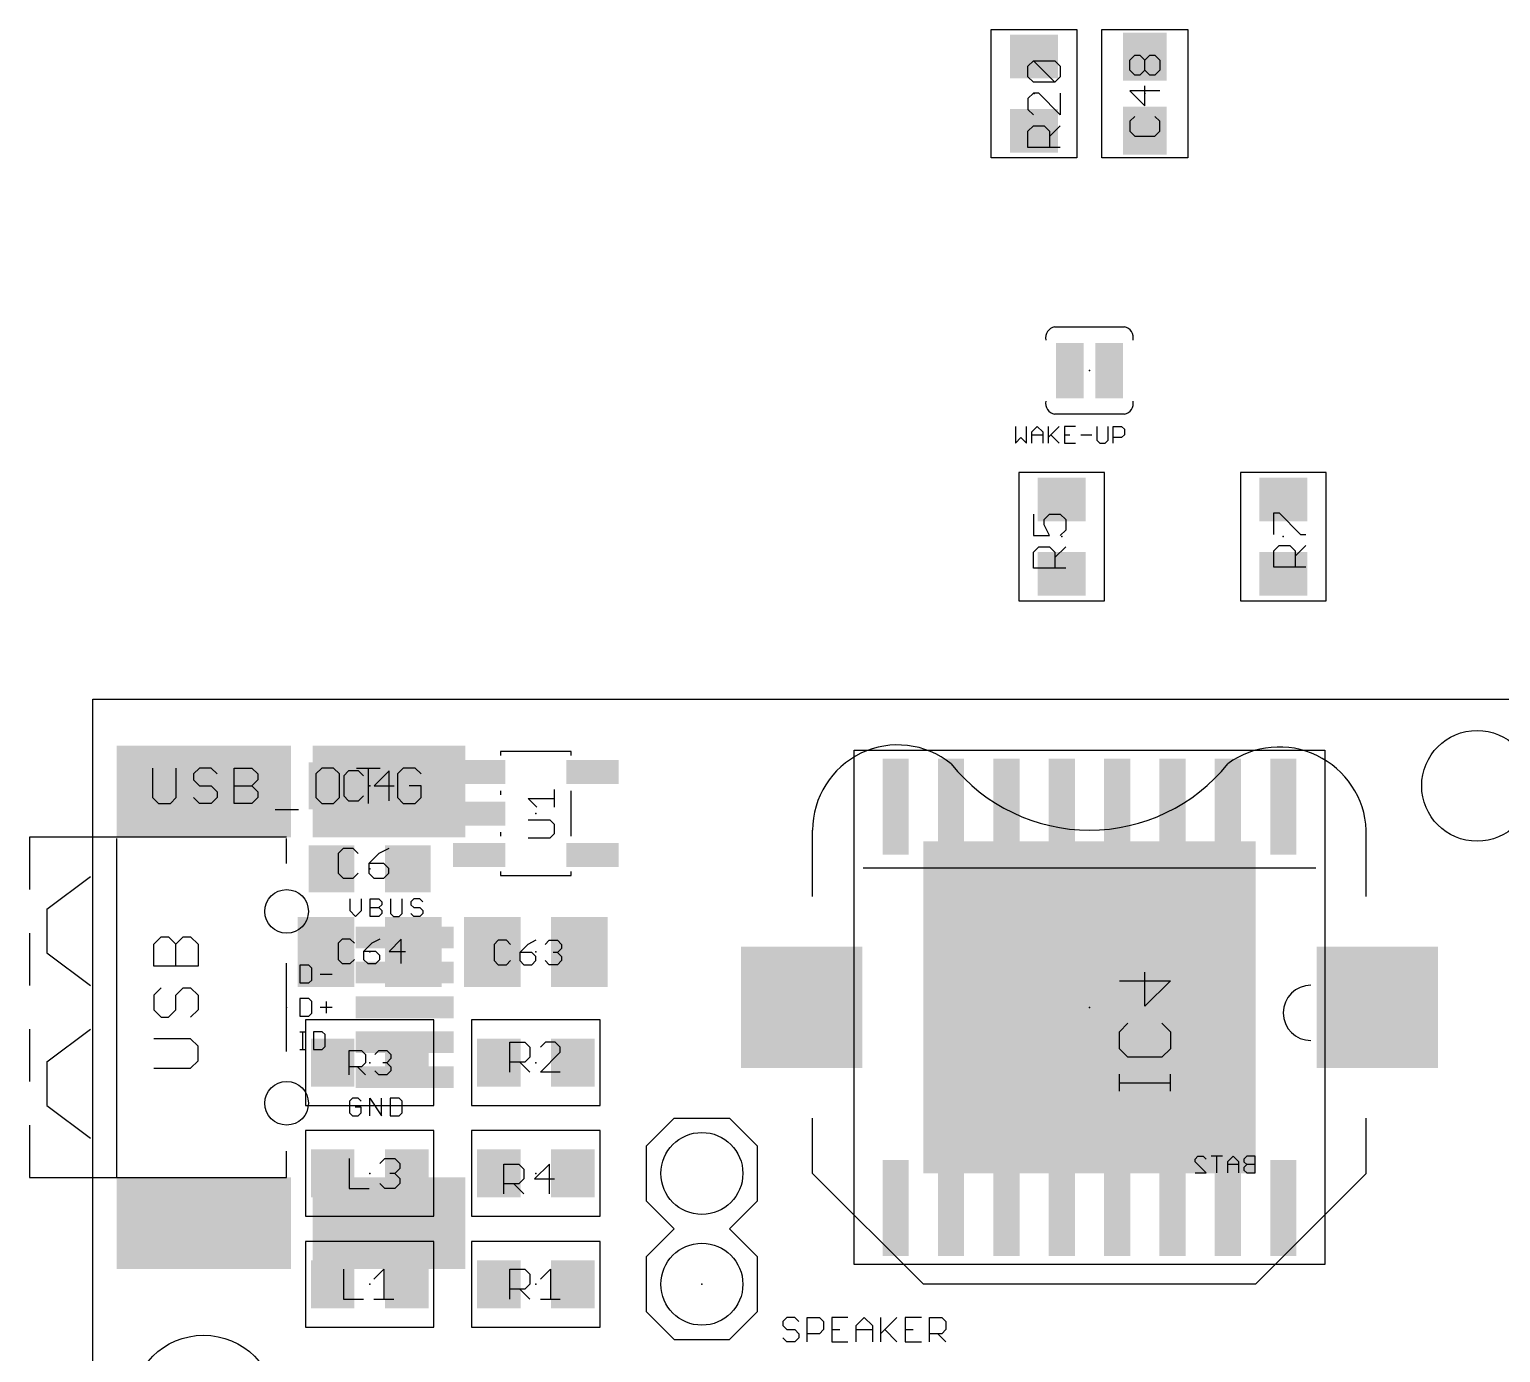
# Model space of a CAD drawing. Extents: x -7.7 to 78.5, y -0.3 to 53.5.
# Drawn here: x -1.46 to 32.29, y 23.2 to 53.54 of the extents above; entities that cross this region are included whole.
import ezdxf

# ---------------------------------------------------------------- set-up
doc = ezdxf.new("R2010")
doc.units = 0
for name, color, linetype in [('1', 22, 'CONTINUOUS'), ('16', 140, 'CONTINUOUS'), ('17', 82, 'CONTINUOUS'), ('20', 253, 'CONTINUOUS'), ('21', 253, 'CONTINUOUS'), ('22', 53, 'CONTINUOUS'), ('23', 253, 'CONTINUOUS'), ('24', 53, 'CONTINUOUS'), ('25', 253, 'CONTINUOUS'), ('26', 53, 'CONTINUOUS'), ('39', 22, 'CONTINUOUS'), ('40', 140, 'CONTINUOUS')]:
    doc.layers.add(name, color=color, linetype=linetype)

# ---------------------------------------------------------------- blocks, each defined once
blk = doc.blocks.new('RECT')
blk.add_solid([(-0.5, -0.5), (0.5, -0.5), (-0.5, 0.5), (0.5, 0.5)])
blk = doc.blocks.new('SQUAREP')
blk.add_solid([(-0.5, -0.5), (0.5, -0.5), (-0.5, 0.5), (0.5, 0.5)])
blk = doc.blocks.new('ROUNDP')
blk.add_circle((0, 0), 0.5)

msp = doc.modelspace()

# ---------------------------------------------------------------- linework, layer by layer
at = {"layer": '20'}
for p, q in [((0, 0), (0, 38.184)), ((0, 38.184), (63.391, 38.184))]:
    msp.add_line(p, q, dxfattribs=at)
for centre in [(4.445, 33.315), (4.445, 28.915)]:
    msp.add_circle(centre, 0.5, dxfattribs=at)
at = {"layer": '21'}
for p, q in [((22.06, 46.72), (23.66, 46.72)), ((23.66, 44.72), (22.06, 44.72)), ((-1.455, 35.015), (-1.455, 33.815)), ((4.445, 35.015), (-1.455, 35.015)), ((0.545, 34.99), (0.545, 27.215)), ((4.445, 34.417), (4.445, 34.99)), ((-1.055, 33.365), (-0.055, 34.115)), ((17.67, 34.315), (28.05, 34.315)), ((5.8908, 33.6045), (5.8908, 33.3334)), ((6.162, 33.3334), (6.162, 33.6045)), ((6.3586, 33.1978), (6.3586, 33.6045)), ((6.3586, 33.6045), (6.5619, 33.6045)), ((6.5619, 33.6045), (6.6297, 33.5368)), ((6.6297, 33.469), (6.5619, 33.4012)), ((6.6297, 33.5368), (6.6297, 33.469)), ((6.8263, 33.6045), (6.8263, 33.2656)), ((7.0975, 33.2656), (7.0975, 33.6045)), ((7.3619, 33.6045), (7.2941, 33.5368)), ((7.2941, 33.5368), (7.2941, 33.469)), ((7.2941, 33.469), (7.3619, 33.4012)), ((7.4975, 33.6045), (7.3619, 33.6045)), ((7.5652, 33.5368), (7.4975, 33.6045)), ((-1.055, 33.365), (-1.055, 32.365)), ((5.8908, 33.3334), (6.0264, 33.1978)), ((6.0264, 33.1978), (6.162, 33.3334)), ((6.3586, 33.4012), (6.5619, 33.4012)), ((6.5619, 33.1978), (6.3586, 33.1978)), ((6.5619, 33.4012), (6.6297, 33.3334)), ((6.6297, 33.2656), (6.5619, 33.1978)), ((6.6297, 33.3334), (6.6297, 33.2656)), ((6.8263, 33.2656), (6.8941, 33.1978)), ((6.8941, 33.1978), (7.0297, 33.1978)), ((7.0297, 33.1978), (7.0975, 33.2656)), ((7.3619, 33.1978), (7.2941, 33.2656)), ((7.3619, 33.4012), (7.4975, 33.4012)), ((7.4975, 33.1978), (7.3619, 33.1978)), ((7.4975, 33.4012), (7.5652, 33.3334)), ((7.5652, 33.2656), (7.4975, 33.1978)), ((7.5652, 33.3334), (7.5652, 33.2656)), ((-1.455, 32.815), (-1.455, 31.615)), ((1.3961, 32.5652), (1.5656, 32.7347)), ((1.5656, 32.7347), (1.7351, 32.7347)), ((1.7351, 32.7347), (1.9046, 32.5652)), ((1.9046, 32.5652), (2.074, 32.7347)), ((2.074, 32.7347), (2.2435, 32.7347)), ((2.2435, 32.7347), (2.413, 32.5652)), ((1.3961, 32.0568), (1.3961, 32.5652)), ((1.9046, 32.0568), (1.9046, 32.5652)), ((2.413, 32.5652), (2.413, 32.0568)), ((-1.055, 32.365), (-0.055, 31.615)), ((4.445, 30.099), (4.445, 32.131)), ((4.7478, 32.0805), (4.7478, 31.6738)), ((4.9512, 32.0805), (4.7478, 32.0805)), ((5.019, 32.0128), (4.9512, 32.0805)), ((2.413, 32.0568), (1.3961, 32.0568)), ((4.9512, 31.6738), (5.019, 31.7416)), ((5.019, 31.7416), (5.019, 32.0128)), ((5.2156, 31.8772), (5.4867, 31.8772)), ((1.5656, 31.5653), (1.3961, 31.3958)), ((1.3961, 31.3958), (1.3961, 31.0569)), ((1.9046, 31.3958), (2.074, 31.5653)), ((1.9046, 31.0569), (1.9046, 31.3958)), ((2.074, 31.5653), (2.2435, 31.5653)), ((2.2435, 31.5653), (2.413, 31.3958)), ((2.413, 31.3958), (2.413, 31.0569)), ((4.7478, 31.6738), (4.9512, 31.6738)), ((1.3961, 31.0569), (1.5656, 30.8874)), ((1.7351, 30.8874), (1.9046, 31.0569)), ((2.413, 31.0569), (2.2435, 30.8874)), ((4.7478, 31.3185), (4.7478, 30.9118)), ((4.9512, 31.3185), (4.7478, 31.3185)), ((5.019, 31.2508), (4.9512, 31.3185)), ((5.019, 30.9796), (5.019, 31.2508)), ((5.2156, 31.1152), (5.4867, 31.1152)), ((5.3511, 31.2508), (5.3511, 30.9796)), ((1.5656, 30.8874), (1.7351, 30.8874)), ((4.7478, 30.9118), (4.9512, 30.9118)), ((4.9512, 30.9118), (5.019, 30.9796)), ((-1.455, 30.615), (-1.455, 29.415)), ((-1.055, 29.865), (-0.055, 30.615)), ((2.2435, 30.3959), (1.3961, 30.3959)), ((2.413, 30.2264), (2.2435, 30.3959)), ((4.7478, 30.5565), (4.8834, 30.5565)), ((4.8156, 30.1498), (4.8156, 30.5565)), ((5.0596, 30.5565), (5.0596, 30.1498)), ((5.263, 30.5565), (5.0596, 30.5565)), ((5.3308, 30.4888), (5.263, 30.5565)), ((5.3308, 30.2176), (5.3308, 30.4888)), ((2.413, 29.8875), (2.413, 30.2264)), ((4.7478, 30.1498), (4.8834, 30.1498)), ((5.0596, 30.1498), (5.263, 30.1498)), ((5.263, 30.1498), (5.3308, 30.2176)), ((-1.055, 29.865), (-1.055, 28.865)), ((1.3961, 29.718), (2.2435, 29.718)), ((2.2435, 29.718), (2.413, 29.8875)), ((5.9523, 29.0325), (5.8845, 28.9648)), ((6.0879, 29.0325), (5.9523, 29.0325)), ((6.1557, 28.9648), (6.0879, 29.0325)), ((6.3523, 28.6258), (6.3523, 29.0325)), ((6.3523, 29.0325), (6.6234, 28.6258)), ((6.6234, 28.6258), (6.6234, 29.0325)), ((6.82, 29.0325), (6.82, 28.6258)), ((7.0234, 29.0325), (6.82, 29.0325)), ((7.0912, 28.9648), (7.0234, 29.0325)), ((-1.055, 28.865), (-0.055, 28.115)), ((5.8845, 28.9648), (5.8845, 28.6936)), ((5.8845, 28.6936), (5.9523, 28.6258)), ((6.1557, 28.8292), (6.0201, 28.8292)), ((6.0879, 28.6258), (6.1557, 28.6936)), ((6.1557, 28.6936), (6.1557, 28.8292)), ((7.0234, 28.6258), (7.0912, 28.6936)), ((7.0912, 28.6936), (7.0912, 28.9648)), ((-1.455, 28.415), (-1.455, 27.215)), ((5.9523, 28.6258), (6.0879, 28.6258)), ((6.82, 28.6258), (7.0234, 28.6258)), ((12.7, 27.94), (13.335, 28.575)), ((13.335, 28.575), (14.605, 28.575)), ((14.605, 28.575), (15.24, 27.94)), ((4.445, 27.215), (4.445, 27.813)), ((12.7, 26.67), (12.7, 27.94)), ((15.24, 27.94), (15.24, 26.67)), ((-1.455, 27.215), (0.545, 27.215)), ((0.545, 27.215), (4.445, 27.215)), ((13.335, 26.035), (12.7, 26.67)), ((15.24, 26.67), (14.605, 26.035)), ((12.7, 25.4), (13.335, 26.035)), ((14.605, 26.035), (15.24, 25.4)), ((12.7, 24.13), (12.7, 25.4)), ((15.24, 25.4), (15.24, 24.13)), ((12.7, 24.13), (13.335, 23.495)), ((14.605, 23.495), (15.24, 24.13)), ((13.335, 23.495), (14.605, 23.495))]:
    msp.add_line(p, q, dxfattribs=at)
msp.add_circle((31.75, 36.195), 1.27, dxfattribs=at)
for centre, radius, start, end in [((22.11, 46.47), 0.255, 101.3099, 191.3099), ((23.61, 46.47), 0.255, 348.6901, 78.6901), ((22.11, 44.97), 0.255, 168.6901, 258.6901), ((23.61, 44.97), 0.255, 281.3099, 11.3099), ((27.94, 30.988), 0.635, 90, 270)]:
    msp.add_arc(centre, radius, start, end, dxfattribs=at)
at = {"layer": '22'}
for p, q in [((10.9704, 36.9824), (9.3496, 36.9824)), ((9.3496, 36.9824), (9.3496, 36.8876)), ((10.9704, 36.8876), (10.9704, 36.9824)), ((9.3496, 36.0824), (9.3496, 35.9876)), ((10.9704, 35.0376), (10.9704, 36.0824)), ((9.3496, 35.1324), (9.3496, 35.0376)), ((16.51, 33.655), (16.51, 35.179)), ((29.21, 33.655), (29.21, 35.179)), ((9.3496, 34.2324), (9.3496, 34.1376)), ((9.3496, 34.1376), (10.9704, 34.1376)), ((10.9704, 34.1376), (10.9704, 34.2324)), ((16.51, 27.305), (16.51, 28.575)), ((29.21, 27.305), (29.21, 28.575)), ((19.05, 24.765), (16.51, 27.305)), ((29.21, 27.305), (26.67, 24.765)), ((26.67, 24.765), (19.05, 24.765))]:
    msp.add_line(p, q, dxfattribs=at)
for centre, radius, start, end in [((18.4628, 35.18), 1.9528, 51.2527, 180.0293), ((27.2122, 35.0862), 2, 2.6595, 126.0585), ((22.86, 39.2483), 4.0693, 218.7181, 321.2819)]:
    msp.add_arc(centre, radius, start, end, dxfattribs=at)
at = {"layer": '23'}
for p in [(21.59, 52.07), (24.13, 52.07), (22.86, 45.72), (4.445, 31.115), (22.86, 31.115), (13.97, 24.765)]:
    msp.add_point(p, dxfattribs=at)
at = {"layer": '24'}
for p in [(22.225, 41.91), (27.305, 41.91), (6.35, 36.195), (10.16, 35.56), (6.35, 34.29), (6.35, 32.385), (10.16, 32.385), (22.86, 31.115), (6.35, 29.845), (10.16, 29.845), (6.35, 27.305), (10.16, 27.305), (6.35, 24.765), (10.16, 24.765)]:
    msp.add_point(p, dxfattribs=at)
at = {"layer": '25'}
for p, q in [((21.4497, 52.7035), (21.5725, 52.8264)), ((21.4497, 52.4578), (21.4497, 52.7035)), ((21.5725, 52.8264), (22.064, 52.8264)), ((22.064, 52.3349), (21.5725, 52.8264)), ((22.064, 52.8264), (22.1869, 52.7035)), ((22.1869, 52.7035), (22.1869, 52.4578)), ((23.7865, 52.8386), (23.9009, 52.953)), ((23.7865, 52.6098), (23.7865, 52.8386)), ((23.9009, 52.953), (24.0153, 52.953)), ((24.0153, 52.953), (24.1297, 52.8386)), ((24.1297, 52.8386), (24.2441, 52.953)), ((24.1297, 52.6098), (24.1297, 52.8386)), ((24.2441, 52.953), (24.3585, 52.953)), ((24.3585, 52.953), (24.4729, 52.8386)), ((24.4729, 52.8386), (24.4729, 52.6098)), ((21.5725, 52.3349), (21.4497, 52.4578)), ((22.064, 52.3349), (21.5725, 52.3349)), ((22.1869, 52.4578), (22.064, 52.3349)), ((23.9009, 52.4954), (23.7865, 52.6098)), ((24.0153, 52.4954), (23.9009, 52.4954)), ((24.1297, 52.6098), (24.0153, 52.4954)), ((24.2441, 52.4954), (24.1297, 52.6098)), ((24.3585, 52.4954), (24.2441, 52.4954)), ((24.4729, 52.6098), (24.3585, 52.4954)), ((21.5725, 52.078), (21.4497, 51.9551)), ((21.6954, 52.078), (21.5725, 52.078)), ((22.1869, 51.5865), (21.6954, 52.078)), ((22.1869, 52.078), (22.1869, 51.5865)), ((24.4729, 52.1369), (23.7865, 52.1369)), ((23.7865, 52.1369), (24.1297, 51.7937)), ((24.1297, 51.7937), (24.1297, 52.2513)), ((21.4497, 51.9551), (21.4497, 51.7094)), ((21.4497, 51.7094), (21.5725, 51.5865)), ((21.4497, 51.2067), (21.5725, 51.3296)), ((21.5725, 51.3296), (21.8183, 51.3296)), ((21.8183, 51.3296), (21.9412, 51.2067)), ((21.9412, 51.0838), (22.1869, 51.3296)), ((23.9009, 51.5497), (23.7865, 51.4353)), ((23.7865, 51.4353), (23.7865, 51.2065)), ((24.4729, 51.4353), (24.3585, 51.5497)), ((24.4729, 51.2065), (24.4729, 51.4353)), ((21.4497, 50.8381), (21.4497, 51.2067)), ((21.9412, 51.2067), (21.9412, 50.8381)), ((23.7865, 51.2065), (23.9009, 51.0921)), ((23.9009, 51.0921), (24.3585, 51.0921)), ((24.3585, 51.0921), (24.4729, 51.2065)), ((22.1869, 50.8381), (21.4497, 50.8381)), ((21.1612, 44.4376), (21.1612, 44.0563)), ((21.4155, 44.0563), (21.4155, 44.4376)), ((21.5355, 44.3105), (21.6626, 44.4376)), ((21.5355, 44.0563), (21.5355, 44.3105)), ((21.5355, 44.247), (21.7897, 44.247)), ((21.6626, 44.4376), (21.7897, 44.3105)), ((21.7897, 44.3105), (21.7897, 44.0563)), ((21.9097, 44.4376), (21.9097, 44.0563)), ((21.9097, 44.1834), (22.1639, 44.4376)), ((21.9732, 44.247), (22.1639, 44.0563)), ((22.5381, 44.4376), (22.2839, 44.4376)), ((22.2839, 44.4376), (22.2839, 44.0563)), ((22.2839, 44.247), (22.411, 44.247)), ((22.6581, 44.247), (22.9123, 44.247)), ((23.0323, 44.4376), (23.0323, 44.1199)), ((23.2865, 44.1199), (23.2865, 44.4376)), ((23.4065, 44.0563), (23.4065, 44.4376)), ((23.4065, 44.4376), (23.5971, 44.4376)), ((23.5971, 44.4376), (23.6607, 44.3741)), ((23.6607, 44.247), (23.5971, 44.1834)), ((23.6607, 44.3741), (23.6607, 44.247)), ((21.1612, 44.0563), (21.2884, 44.1834)), ((21.2884, 44.1834), (21.4155, 44.0563)), ((22.2839, 44.0563), (22.5381, 44.0563)), ((23.0323, 44.1199), (23.0958, 44.0563)), ((23.0958, 44.0563), (23.2229, 44.0563)), ((23.2229, 44.0563), (23.2865, 44.1199)), ((23.5971, 44.1834), (23.4065, 44.1834)), ((21.5767, 42.426), (21.5767, 41.9345)), ((21.8224, 42.3031), (21.9453, 42.426)), ((21.8224, 42.1803), (21.8224, 42.3031)), ((21.9453, 42.426), (22.191, 42.426)), ((22.191, 42.426), (22.3139, 42.3031)), ((22.3139, 42.3031), (22.3139, 42.0574)), ((27.0885, 41.9617), (27.0885, 42.4532)), ((27.0885, 42.4532), (27.2113, 42.4532)), ((27.2113, 42.4532), (27.7028, 41.9617)), ((21.5767, 41.9345), (21.9453, 41.9345)), ((21.9453, 41.9345), (21.8224, 42.1803)), ((22.3139, 42.0574), (22.191, 41.9345)), ((27.7028, 41.9617), (27.8257, 41.9617)), ((21.5767, 41.5547), (21.6995, 41.6776)), ((21.5767, 41.1861), (21.5767, 41.5547)), ((21.6995, 41.6776), (21.9453, 41.6776)), ((21.9453, 41.6776), (22.0682, 41.5547)), ((22.0682, 41.4318), (22.3139, 41.6776)), ((22.0682, 41.5547), (22.0682, 41.1861)), ((27.0885, 41.5819), (27.2113, 41.7048)), ((27.0885, 41.2133), (27.0885, 41.5819)), ((27.2113, 41.7048), (27.4571, 41.7048)), ((27.4571, 41.7048), (27.58, 41.5819)), ((27.58, 41.459), (27.8257, 41.7048)), ((27.58, 41.5819), (27.58, 41.2133)), ((22.3139, 41.1861), (21.5767, 41.1861)), ((27.8257, 41.2133), (27.0885, 41.2133)), ((1.3716, 36.6021), (1.3716, 35.9242)), ((1.9139, 35.9242), (1.9139, 36.6021)), ((2.4427, 36.6021), (2.3071, 36.4665)), ((2.3071, 36.4665), (2.3071, 36.3309)), ((2.7139, 36.6021), (2.4427, 36.6021)), ((2.8494, 36.4665), (2.7139, 36.6021)), ((3.2426, 35.7886), (3.2426, 36.6021)), ((3.2426, 36.6021), (3.6494, 36.6021)), ((3.6494, 36.6021), (3.785, 36.4665)), ((3.785, 36.4665), (3.785, 36.3309)), ((5.2493, 36.6021), (5.1137, 36.4665)), ((5.1137, 36.4665), (5.1137, 35.9242)), ((5.5204, 36.6021), (5.2493, 36.6021)), ((5.656, 36.4665), (5.5204, 36.6021)), ((5.656, 35.9242), (5.656, 36.4665)), ((5.8675, 36.5385), (5.7531, 36.4241)), ((6.0963, 36.5385), (5.8675, 36.5385)), ((6.0492, 36.6021), (6.5915, 36.6021)), ((6.2107, 36.4241), (6.0963, 36.5385)), ((6.3204, 35.7886), (6.3204, 36.6021)), ((6.7979, 36.5385), (6.4547, 36.1953)), ((6.7979, 35.8521), (6.7979, 36.5385)), ((7.1203, 36.6021), (6.9847, 36.4665)), ((6.9847, 36.4665), (6.9847, 35.9242)), ((7.3915, 36.6021), (7.1203, 36.6021)), ((7.527, 36.4665), (7.3915, 36.6021)), ((2.3071, 36.3309), (2.4427, 36.1953)), ((2.4427, 36.1953), (2.7139, 36.1953)), ((2.7139, 36.1953), (2.8494, 36.0598)), ((3.2426, 36.1953), (3.6494, 36.1953)), ((3.785, 36.3309), (3.6494, 36.1953)), ((3.6494, 36.1953), (3.785, 36.0598)), ((5.7531, 36.4241), (5.7531, 35.9665)), ((6.4547, 36.1953), (6.9123, 36.1953)), ((7.527, 36.1953), (7.2559, 36.1953)), ((7.527, 35.9242), (7.527, 36.1953)), ((10.5918, 35.7028), (10.5918, 36.1096)), ((1.3716, 35.9242), (1.5072, 35.7886)), ((1.5072, 35.7886), (1.7783, 35.7886)), ((1.7783, 35.7886), (1.9139, 35.9242)), ((2.4427, 35.7886), (2.3071, 35.9242)), ((2.7139, 35.7886), (2.4427, 35.7886)), ((2.8494, 35.9242), (2.7139, 35.7886)), ((2.8494, 36.0598), (2.8494, 35.9242)), ((3.6494, 35.7886), (3.2426, 35.7886)), ((3.785, 35.9242), (3.6494, 35.7886)), ((3.785, 36.0598), (3.785, 35.9242)), ((5.1137, 35.9242), (5.2493, 35.7886)), ((5.2493, 35.7886), (5.5204, 35.7886)), ((5.5204, 35.7886), (5.656, 35.9242)), ((5.7531, 35.9665), (5.8675, 35.8521)), ((5.8675, 35.8521), (6.0963, 35.8521)), ((6.0963, 35.8521), (6.2107, 35.9665)), ((6.9847, 35.9242), (7.1203, 35.7886)), ((7.1203, 35.7886), (7.3915, 35.7886)), ((7.3915, 35.7886), (7.527, 35.9242)), ((10.1851, 35.7028), (9.9817, 35.9062)), ((9.9817, 35.9062), (10.5918, 35.9062)), ((4.1782, 35.653), (4.7205, 35.653)), ((10.4901, 35.4079), (9.9817, 35.4079)), ((10.5918, 35.3063), (10.4901, 35.4079)), ((10.4901, 35.0012), (10.5918, 35.1029)), ((10.5918, 35.1029), (10.5918, 35.3063)), ((5.7405, 34.7605), (5.6261, 34.6461)), ((5.9693, 34.7605), (5.7405, 34.7605)), ((6.0837, 34.6461), (5.9693, 34.7605)), ((6.7853, 34.7605), (6.5565, 34.6461)), ((9.9817, 35.0012), (10.4901, 35.0012)), ((5.6261, 34.6461), (5.6261, 34.1885)), ((6.5565, 34.6461), (6.3277, 34.4173)), ((5.6261, 34.1885), (5.7405, 34.0741)), ((5.9693, 34.0741), (6.0837, 34.1885)), ((6.3277, 34.4173), (6.3277, 34.1885)), ((6.6709, 34.4173), (6.3277, 34.4173)), ((6.3277, 34.1885), (6.4421, 34.0741)), ((6.7853, 34.3029), (6.6709, 34.4173)), ((6.6709, 34.0741), (6.7853, 34.1885)), ((6.7853, 34.1885), (6.7853, 34.3029)), ((5.7405, 34.0741), (5.9693, 34.0741)), ((6.4421, 34.0741), (6.6709, 34.0741)), ((5.7193, 32.6776), (5.6261, 32.5844)), ((5.6261, 32.5844), (5.6261, 32.2115)), ((5.9057, 32.6776), (5.7193, 32.6776)), ((5.999, 32.5844), (5.9057, 32.6776)), ((6.3972, 32.5844), (6.2108, 32.3979)), ((6.2108, 32.3979), (6.2108, 32.2115)), ((6.4904, 32.3979), (6.2108, 32.3979)), ((6.5836, 32.6776), (6.3972, 32.5844)), ((6.5836, 32.3047), (6.4904, 32.3979)), ((7.0751, 32.6776), (6.7955, 32.3979)), ((6.7955, 32.3979), (7.1683, 32.3979)), ((7.0751, 32.1183), (7.0751, 32.6776)), ((9.2992, 32.6522), (9.206, 32.559)), ((9.206, 32.559), (9.206, 32.1861)), ((9.4856, 32.6522), (9.2992, 32.6522)), ((9.5789, 32.559), (9.4856, 32.6522)), ((9.9771, 32.559), (9.7907, 32.3725)), ((10.1636, 32.6522), (9.9771, 32.559)), ((10.3754, 32.559), (10.4686, 32.6522)), ((10.4686, 32.6522), (10.655, 32.6522)), ((10.655, 32.6522), (10.7482, 32.559)), ((10.7482, 32.4657), (10.655, 32.3725)), ((10.7482, 32.559), (10.7482, 32.4657)), ((5.6261, 32.2115), (5.7193, 32.1183)), ((5.7193, 32.1183), (5.9057, 32.1183)), ((5.9057, 32.1183), (5.999, 32.2115)), ((6.2108, 32.2115), (6.304, 32.1183)), ((6.304, 32.1183), (6.4904, 32.1183)), ((6.4904, 32.1183), (6.5836, 32.2115)), ((6.5836, 32.2115), (6.5836, 32.3047)), ((9.206, 32.1861), (9.2992, 32.0929)), ((9.2992, 32.0929), (9.4856, 32.0929)), ((9.4856, 32.0929), (9.5789, 32.1861)), ((9.7907, 32.3725), (9.7907, 32.1861)), ((10.0703, 32.3725), (9.7907, 32.3725)), ((9.7907, 32.1861), (9.8839, 32.0929)), ((9.8839, 32.0929), (10.0703, 32.0929)), ((10.1636, 32.2793), (10.0703, 32.3725)), ((10.0703, 32.0929), (10.1636, 32.1861)), ((10.1636, 32.1861), (10.1636, 32.2793)), ((10.4686, 32.0929), (10.3754, 32.1861)), ((10.655, 32.0929), (10.4686, 32.0929)), ((10.655, 32.3725), (10.5618, 32.3725)), ((10.655, 32.3725), (10.7482, 32.2793)), ((10.7482, 32.1861), (10.655, 32.0929)), ((10.7482, 32.2793), (10.7482, 32.1861)), ((5.8801, 29.5656), (5.8801, 30.1249)), ((5.8801, 30.1249), (6.1597, 30.1249)), ((6.1597, 30.1249), (6.253, 30.0317)), ((6.4648, 30.0317), (6.558, 30.1249)), ((6.558, 30.1249), (6.7444, 30.1249)), ((6.7444, 30.1249), (6.8376, 30.0317)), ((9.5631, 29.6291), (9.5631, 30.3155)), ((9.5631, 30.3155), (9.9063, 30.3155)), ((9.9063, 30.3155), (10.0207, 30.2011)), ((10.0207, 30.2011), (10.0207, 29.9723)), ((10.3791, 30.3155), (10.2647, 30.2011)), ((10.2647, 29.6291), (10.7223, 30.0867)), ((10.6079, 30.3155), (10.3791, 30.3155)), ((10.7223, 30.2011), (10.6079, 30.3155)), ((10.7223, 30.0867), (10.7223, 30.2011)), ((6.1597, 29.752), (5.8801, 29.752)), ((6.0665, 29.752), (6.253, 29.5656)), ((6.253, 29.8452), (6.1597, 29.752)), ((6.253, 30.0317), (6.253, 29.8452)), ((6.7444, 29.8452), (6.6512, 29.8452)), ((6.8376, 29.9385), (6.7444, 29.8452)), ((6.7444, 29.8452), (6.8376, 29.752)), ((6.8376, 30.0317), (6.8376, 29.9385)), ((6.8376, 29.752), (6.8376, 29.6588)), ((9.9063, 29.8579), (9.5631, 29.8579)), ((9.7919, 29.8579), (10.0207, 29.6291)), ((10.0207, 29.9723), (9.9063, 29.8579)), ((6.558, 29.5656), (6.4648, 29.6588)), ((6.7444, 29.5656), (6.558, 29.5656)), ((6.8376, 29.6588), (6.7444, 29.5656)), ((10.7223, 29.6291), (10.2647, 29.6291)), ((5.8801, 27.6485), (5.8801, 26.9621)), ((6.5817, 27.5341), (6.6961, 27.6485)), ((6.6961, 27.6485), (6.9249, 27.6485)), ((6.9249, 27.6485), (7.0393, 27.5341)), ((7.0393, 27.4197), (6.9249, 27.3053)), ((7.0393, 27.5341), (7.0393, 27.4197)), ((9.4298, 26.8351), (9.4298, 27.5215)), ((9.4298, 27.5215), (9.773, 27.5215)), ((9.773, 27.5215), (9.8874, 27.4071)), ((9.8874, 27.4071), (9.8874, 27.1783)), ((10.4747, 27.5215), (10.1315, 27.1783)), ((10.4747, 26.8351), (10.4747, 27.5215)), ((6.6961, 26.9621), (6.5817, 27.0765)), ((6.9249, 27.3053), (6.8105, 27.3053)), ((6.9249, 27.3053), (7.0393, 27.1909)), ((7.0393, 27.0765), (6.9249, 26.9621)), ((7.0393, 27.1909), (7.0393, 27.0765)), ((9.773, 27.0639), (9.4298, 27.0639)), ((9.6586, 27.0639), (9.8874, 26.8351)), ((9.8874, 27.1783), (9.773, 27.0639)), ((10.1315, 27.1783), (10.5891, 27.1783)), ((5.8801, 26.9621), (6.3377, 26.9621)), ((6.9249, 26.9621), (6.6961, 26.9621)), ((5.7468, 25.1085), (5.7468, 24.4221)), ((6.4485, 24.8797), (6.6773, 25.1085)), ((6.6773, 25.1085), (6.6773, 24.4221)), ((9.5631, 24.4221), (9.5631, 25.1085)), ((9.5631, 25.1085), (9.9063, 25.1085)), ((9.9063, 25.1085), (10.0207, 24.9941)), ((10.0207, 24.9941), (10.0207, 24.7653)), ((10.2647, 24.8797), (10.4935, 25.1085)), ((10.4935, 25.1085), (10.4935, 24.4221)), ((9.9063, 24.6509), (9.5631, 24.6509)), ((9.7919, 24.6509), (10.0207, 24.4221)), ((10.0207, 24.7653), (9.9063, 24.6509)), ((5.7468, 24.4221), (6.2044, 24.4221)), ((6.4485, 24.4221), (6.9061, 24.4221)), ((10.2647, 24.4221), (10.7223, 24.4221)), ((15.9174, 24.0035), (15.8242, 23.9103)), ((16.1038, 24.0035), (15.9174, 24.0035)), ((16.1971, 23.9103), (16.1038, 24.0035)), ((16.3855, 23.4442), (16.3855, 24.0035)), ((16.3855, 24.0035), (16.6651, 24.0035)), ((16.6651, 24.0035), (16.7584, 23.9103)), ((17.3197, 24.0035), (16.9468, 24.0035)), ((16.9468, 24.0035), (16.9468, 23.4442)), ((17.5081, 23.8171), (17.6946, 24.0035)), ((17.6946, 24.0035), (17.881, 23.8171)), ((18.0694, 24.0035), (18.0694, 23.4442)), ((18.0694, 23.6306), (18.4423, 24.0035)), ((19.0036, 24.0035), (18.6307, 24.0035)), ((18.6307, 24.0035), (18.6307, 23.4442)), ((19.1921, 23.4442), (19.1921, 24.0035)), ((19.1921, 24.0035), (19.4717, 24.0035)), ((19.4717, 24.0035), (19.5649, 23.9103)), ((15.8242, 23.9103), (15.8242, 23.8171)), ((15.8242, 23.8171), (15.9174, 23.7238)), ((15.9174, 23.7238), (16.1038, 23.7238)), ((16.1038, 23.7238), (16.1971, 23.6306)), ((16.1971, 23.6306), (16.1971, 23.5374)), ((16.6651, 23.6306), (16.3855, 23.6306)), ((16.7584, 23.7238), (16.6651, 23.6306)), ((16.7584, 23.9103), (16.7584, 23.7238)), ((16.9468, 23.7238), (17.1332, 23.7238)), ((17.5081, 23.4442), (17.5081, 23.8171)), ((17.5081, 23.7238), (17.881, 23.7238)), ((17.881, 23.8171), (17.881, 23.4442)), ((18.1626, 23.7238), (18.4423, 23.4442)), ((18.6307, 23.7238), (18.8172, 23.7238)), ((19.4717, 23.6306), (19.1921, 23.6306)), ((19.3785, 23.6306), (19.5649, 23.4442)), ((19.5649, 23.7238), (19.4717, 23.6306)), ((19.5649, 23.9103), (19.5649, 23.7238)), ((15.9174, 23.4442), (15.8242, 23.5374)), ((16.1038, 23.4442), (15.9174, 23.4442)), ((16.1971, 23.5374), (16.1038, 23.4442)), ((16.9468, 23.4442), (17.3197, 23.4442)), ((18.6307, 23.4442), (19.0036, 23.4442))]:
    msp.add_line(p, q, dxfattribs=at)
at = {"layer": '26'}
for p, q in [((23.5458, 31.7241), (24.7152, 31.7241)), ((24.1305, 31.1394), (24.1305, 31.919)), ((24.7152, 31.7241), (24.1305, 31.1394)), ((23.5458, 30.5547), (23.7407, 30.7496)), ((24.5203, 30.7496), (24.7152, 30.5547)), ((23.5458, 30.1649), (23.5458, 30.5547)), ((24.7152, 30.5547), (24.7152, 30.1649)), ((23.7407, 29.97), (23.5458, 30.1649)), ((24.7152, 30.1649), (24.5203, 29.97)), ((24.5203, 29.97), (23.7407, 29.97)), ((23.5458, 29.1904), (23.5458, 29.5802)), ((23.5458, 29.3853), (24.7152, 29.3853)), ((24.7152, 29.1904), (24.7152, 29.5802)), ((25.2805, 27.6355), (25.344, 27.699)), ((25.344, 27.699), (25.4711, 27.699)), ((25.4711, 27.699), (25.5347, 27.6355)), ((25.9089, 27.699), (25.6547, 27.699)), ((25.7818, 27.3177), (25.7818, 27.699)), ((26.156, 27.699), (26.0289, 27.5719)), ((26.2831, 27.5719), (26.156, 27.699)), ((26.4666, 27.699), (26.4031, 27.6355)), ((26.6573, 27.699), (26.4666, 27.699)), ((26.6573, 27.3177), (26.6573, 27.699)), ((25.2805, 27.5719), (25.2805, 27.6355)), ((25.5347, 27.3177), (25.2805, 27.5719)), ((26.0289, 27.5719), (26.0289, 27.3177)), ((26.2831, 27.5084), (26.0289, 27.5084)), ((26.2831, 27.3177), (26.2831, 27.5719)), ((26.4031, 27.6355), (26.4031, 27.5719)), ((26.4031, 27.5719), (26.4666, 27.5084)), ((26.4666, 27.5084), (26.4031, 27.4448)), ((26.4031, 27.4448), (26.4031, 27.3813)), ((26.4031, 27.3813), (26.4666, 27.3177)), ((26.6573, 27.5084), (26.4666, 27.5084)), ((25.2805, 27.3177), (25.5347, 27.3177)), ((26.4666, 27.3177), (26.6573, 27.3177))]:
    msp.add_line(p, q, dxfattribs=at)
at = {"layer": '39'}
for p, q in [((20.607, 50.597), (20.607, 53.543)), ((20.607, 53.543), (22.573, 53.543)), ((22.573, 53.543), (22.573, 50.597)), ((23.147, 50.597), (23.147, 53.543)), ((23.147, 53.543), (25.113, 53.543)), ((25.113, 53.543), (25.113, 50.597)), ((22.573, 50.597), (20.607, 50.597)), ((25.113, 50.597), (23.147, 50.597)), ((17.465, 37.015), (28.255, 37.015)), ((17.465, 25.215), (17.465, 37.015)), ((28.255, 37.015), (28.255, 25.215)), ((28.255, 25.215), (17.465, 25.215))]:
    msp.add_line(p, q, dxfattribs=at)
at = {"layer": '40'}
for p, q in [((23.208, 43.383), (21.242, 43.383)), ((21.242, 43.383), (21.242, 40.437)), ((23.208, 40.437), (23.208, 43.383)), ((26.322, 43.383), (26.322, 40.437)), ((28.288, 43.383), (26.322, 43.383)), ((28.288, 40.437), (28.288, 43.383)), ((21.242, 40.437), (23.208, 40.437)), ((26.322, 40.437), (28.288, 40.437)), ((7.823, 30.828), (4.877, 30.828)), ((4.877, 30.828), (4.877, 28.862)), ((7.823, 28.862), (7.823, 30.828)), ((11.633, 30.828), (8.687, 30.828)), ((8.687, 30.828), (8.687, 28.862)), ((11.633, 28.862), (11.633, 30.828)), ((4.877, 28.862), (7.823, 28.862)), ((8.687, 28.862), (11.633, 28.862)), ((7.823, 28.288), (4.877, 28.288)), ((4.877, 28.288), (4.877, 26.322)), ((7.823, 26.322), (7.823, 28.288)), ((11.633, 28.288), (8.687, 28.288)), ((8.687, 28.288), (8.687, 26.322)), ((11.633, 26.322), (11.633, 28.288)), ((4.877, 26.322), (7.823, 26.322)), ((8.687, 26.322), (11.633, 26.322)), ((7.823, 25.748), (4.877, 25.748)), ((4.877, 25.748), (4.877, 23.782)), ((7.823, 23.782), (7.823, 25.748)), ((11.633, 25.748), (8.687, 25.748)), ((8.687, 25.748), (8.687, 23.782)), ((11.633, 23.782), (11.633, 25.748)), ((4.877, 23.782), (7.823, 23.782)), ((8.687, 23.782), (11.633, 23.782))]:
    msp.add_line(p, q, dxfattribs=at)

# ---------------------------------------------------------------- block references
at = {"layer": '1', "yscale": 1.1, "rotation": 90}
for p in [(21.59, 52.92), (21.59, 51.22)]:
    msp.add_blockref('RECT', p, dxfattribs=at)
at = {"layer": '1', "xscale": 1.1, "rotation": 90}
for p in [(24.13, 52.92), (24.13, 51.22)]:
    msp.add_blockref('RECT', p, dxfattribs=at)
at = {"layer": '1', "rotation": 180}
for p, xscale, yscale in [((22.41, 45.72), 0.635, 1.27), ((23.31, 45.72), 0.635, 1.27), ((18.415, 35.715), 0.6, 2.2), ((19.685, 35.715), 0.6, 2.2), ((20.955, 35.715), 0.6, 2.2), ((22.225, 35.715), 0.6, 2.2), ((23.495, 35.715), 0.6, 2.2), ((24.765, 35.715), 0.6, 2.2), ((26.035, 35.715), 0.6, 2.2), ((27.305, 35.715), 0.6, 2.2), ((18.415, 26.515), 0.6, 2.2), ((19.685, 26.515), 0.6, 2.2), ((20.955, 26.515), 0.6, 2.2), ((22.225, 26.515), 0.6, 2.2), ((23.495, 26.515), 0.6, 2.2), ((24.765, 26.515), 0.6, 2.2), ((26.035, 26.515), 0.6, 2.2), ((27.305, 26.515), 0.6, 2.2)]:
    msp.add_blockref('RECT', p, dxfattribs=dict(at, xscale=xscale, yscale=yscale))
at = {"layer": '1'}
for p, xscale, yscale in [((2.545, 36.065), 4, 2.1), ((6.795, 36.065), 3.5, 2.1), ((7.151, 32.715), 2.25, 0.5), ((7.151, 31.915), 2.25, 0.5), ((7.151, 31.115), 2.25, 0.5), ((7.151, 30.315), 2.25, 0.5), ((7.151, 29.515), 2.25, 0.5), ((2.545, 26.165), 4, 2.1), ((6.795, 26.165), 3.5, 2.1)]:
    msp.add_blockref('RECT', p, dxfattribs=dict(at, xscale=xscale, yscale=yscale))
at = {"layer": '16', "yscale": 1.1}
for p, rotation in [((22.225, 42.76), 90), ((27.305, 42.76), 270), ((22.225, 41.06), 90), ((27.305, 41.06), 270), ((5.5, 27.305), 180), ((7.2, 27.305), 180)]:
    msp.add_blockref('RECT', p, dxfattribs=dict(at, rotation=rotation))
at = {"layer": '16'}
for p, xscale, yscale, rotation in [((8.8599, 36.51), 0.55, 1.2, 90), ((11.4601, 36.51), 0.55, 1.2, 90), ((5.475, 36.195), 1.05, 1.08, 180), ((7.225, 36.195), 1.05, 1.08, 180), ((8.8599, 35.56), 0.55, 1.2, 90), ((5.475, 34.29), 1.05, 1.08, 180), ((7.225, 34.29), 1.05, 1.08, 180), ((8.8599, 34.61), 0.55, 1.2, 90), ((11.4601, 34.61), 0.55, 1.2, 90), ((22.86, 31.115), 7.62, 7.62, 180), ((9.16, 32.385), 1.3, 1.6, 180), ((11.16, 32.385), 1.3, 1.6, 180)]:
    msp.add_blockref('RECT', p, dxfattribs=dict(at, xscale=xscale, yscale=yscale, rotation=rotation))
at = {"layer": '16', "xscale": 1.3, "yscale": 1.6}
for p in [(5.35, 32.385), (7.35, 32.385)]:
    msp.add_blockref('RECT', p, dxfattribs=at)
at = {"layer": '16', "yscale": 1.1}
for p in [(5.5, 29.845), (7.2, 29.845), (9.31, 29.845), (11.01, 29.845), (9.31, 27.305), (11.01, 27.305), (5.5, 24.765), (7.2, 24.765), (9.31, 24.765), (11.01, 24.765)]:
    msp.add_blockref('RECT', p, dxfattribs=at)
at = {"layer": '17'}
for name, p, xscale, yscale, rotation in [('SQUAREP', (16.256, 31.115), 2.7813, 2.7813, 180), ('SQUAREP', (16.256, 31.115), 2.7813, 2.7813, 180), ('SQUAREP', (29.464, 31.115), 2.7813, 2.7813, 180), ('SQUAREP', (29.464, 31.115), 2.7813, 2.7813, 180), ('ROUNDP', (13.97, 27.305), 1.8796, 1.8796, 180), ('ROUNDP', (13.97, 27.305), 1.8796, 1.8796, 180), ('ROUNDP', (13.97, 24.765), 1.8796, 1.8796, 180), ('ROUNDP', (13.97, 24.765), 1.8796, 1.8796, 180), ('ROUNDP', (2.54, 21.945), 3.3, 3.3, 90), ('ROUNDP', (2.54, 21.945), 3.3, 3.3, 90)]:
    msp.add_blockref(name, p, dxfattribs=dict(at, xscale=xscale, yscale=yscale, rotation=rotation))

doc.saveas('drawing.dxf')
